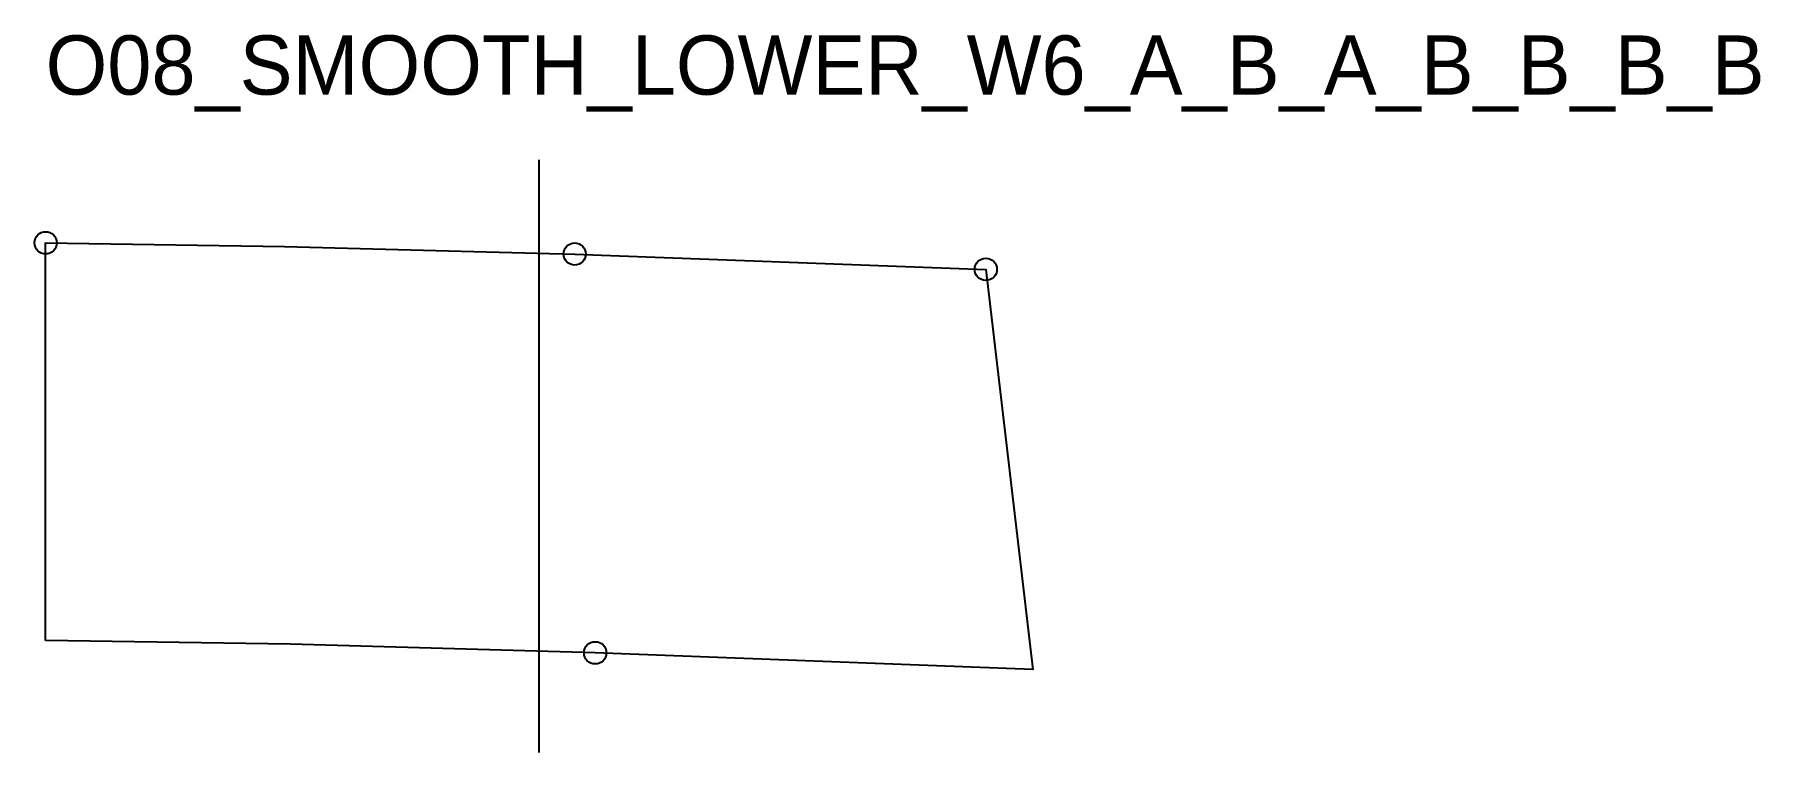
# Model space of a CAD drawing. Header units: millimetres. Extents: x -2 to 231, y -15 to 82.
import ezdxf

# ---------------------------------------------------------------- set-up
doc = ezdxf.new("R2010")
doc.units = ezdxf.units.MM
for name, color, linetype in [('CUT', 1, 'Continuous'), ('GRAIN', 3, 'Continuous'), ('ID', 7, 'Continuous'), ('NOTCH', 2, 'Continuous'), ('SEAM', 5, 'Continuous')]:
    doc.layers.add(name, color=color, linetype=linetype)

msp = doc.modelspace()

# ---------------------------------------------------------------- linework, layer by layer
at = {"layer": 'CUT'}
msp.add_lwpolyline([(0, 0), (0, 53.67), (32.2, 53.2), (71.37, 52.16), (126.83, 50.09), (133.16, -3.9), (74.13, -1.66), (33.01, -0.51), (0, 0)], close=True, dxfattribs=at)
at = {"layer": 'GRAIN'}
msp.add_line((66.58, -15.11), (66.58, 64.89), dxfattribs=at)
at = {"layer": 'NOTCH'}
for centre in [(0, 53.67), (71.37, 52.16), (126.83, 50.09), (74.13, -1.66)]:
    msp.add_circle(centre, 1.5, dxfattribs=at)
at = {"layer": 'SEAM'}
msp.add_lwpolyline([(0, 0), (0, 53.67), (32.2, 53.2), (71.37, 52.16), (126.83, 50.09), (133.16, -3.9), (74.13, -1.66), (33.01, -0.51)], close=True, dxfattribs=at)

# ---------------------------------------------------------------- texts
at = {"layer": 'ID'}
msp.add_text('O08_SMOOTH_LOWER_W6_A_B_A_B_B_B_B', height=8, dxfattribs=at).set_placement((0, 73.67))

doc.saveas('drawing.dxf')
